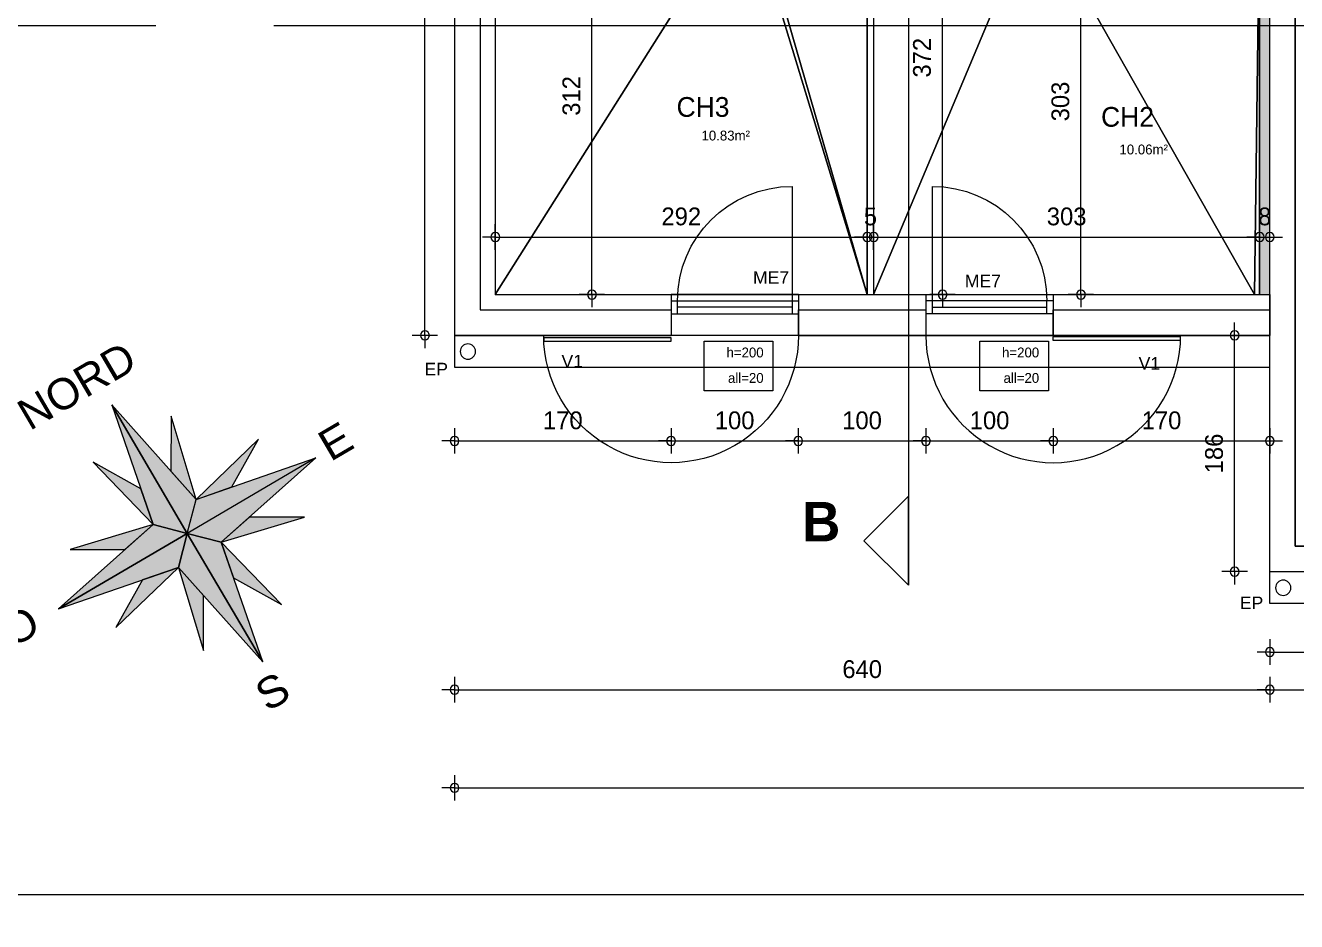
# Model space of a CAD drawing. Header units: metres. Extents: x 1.8 to 61.8, y -53.3 to -11.3.
# Drawn here: x 27.36 to 37.33, y -28.4 to -21.37 of the extents above; entities that cross this region are included whole.
import ezdxf
from ezdxf.enums import TextEntityAlignment as Align
from ezdxf.lldxf.tags import DXFTag

# ---------------------------------------------------------------- set-up
doc = ezdxf.new("R2010")
doc.units = ezdxf.units.M
doc.header["$MEASUREMENT"] = 0
for name, color, linetype in [('Calque commun', 7, 'Continuous'), ('Calque100', 7, 'Continuous'), ('Calque5', 7, 'Continuous'), ('Calque9', 7, 'Continuous'), ('Cotations', 7, 'Continuous'), ('Textes', 7, 'Continuous')]:
    doc.layers.add(name, color=color, linetype=linetype)
doc.styles.add('Arial10', font='arial.ttf', dxfattribs={"width": 0.996783, "height": 2.319387})
doc.styles.add('Arial14', font='arial.ttf', dxfattribs={"height": 0.098961})
doc.styles.add('Arial8', font='arial.ttf', dxfattribs={"width": 1.037433, "height": 2.319387})
doc.styles.add('Arial9', font='arial.ttf', dxfattribs={"width": 1.027642, "height": 2.319387})
doc.styles.add('Century Gothic12', font='GOTHIC.TTF', dxfattribs={"height": 0.077575})
doc.styles.add('Century Gothic18', font='GOTHIC.TTF', dxfattribs={"height": 0.139636})
doc.styles.add('Century Gothic21', font='GOTHIC.TTF', dxfattribs={"height": 0.155151})
doc.styles.add('Century Gothic8', font='GOTHICB.TTF', dxfattribs={"height": 0.31023})
tags = doc.linetypes.add('DASHDOT2', pattern=[0.5, 0.25, -0.125, 0, -0.125]).pattern_tags.tags
tags[10:11] = [DXFTag(74, 4), DXFTag(75, 0), DXFTag(340, '0'), DXFTag(46, 1.0), DXFTag(50, 0.0), DXFTag(44, 0.0), DXFTag(45, 0.0)]
tags[8:9] = [DXFTag(74, 4), DXFTag(75, 0), DXFTag(340, '0'), DXFTag(46, 1.0), DXFTag(50, 0.0), DXFTag(44, 0.0), DXFTag(45, 0.0)]
tags[6:7] = [DXFTag(74, 4), DXFTag(75, 0), DXFTag(340, '0'), DXFTag(46, 1.0), DXFTag(50, 0.0), DXFTag(44, 0.0), DXFTag(45, 0.0)]
tags[4:5] = [DXFTag(74, 4), DXFTag(75, 0), DXFTag(340, '0'), DXFTag(46, 1.0), DXFTag(50, 0.0), DXFTag(44, 0.0), DXFTag(45, 0.0)]
tags = doc.linetypes.add('HIDDEN', pattern=[0.375, 0.25, -0.125]).pattern_tags.tags
tags[6:7] = [DXFTag(74, 4), DXFTag(75, 0), DXFTag(340, '0'), DXFTag(46, 1.0), DXFTag(50, 0.0), DXFTag(44, 0.0), DXFTag(45, 0.0)]
tags[4:5] = [DXFTag(74, 4), DXFTag(75, 0), DXFTag(340, '0'), DXFTag(46, 1.0), DXFTag(50, 0.0), DXFTag(44, 0.0), DXFTag(45, 0.0)]
tags = doc.linetypes.add('HIDDEN2', pattern=[0.1875, 0.125, -0.0625]).pattern_tags.tags
tags[6:7] = [DXFTag(74, 4), DXFTag(75, 0), DXFTag(340, '0'), DXFTag(46, 1.0), DXFTag(50, 0.0), DXFTag(44, 0.0), DXFTag(45, 0.0)]
tags[4:5] = [DXFTag(74, 4), DXFTag(75, 0), DXFTag(340, '0'), DXFTag(46, 1.0), DXFTag(50, 0.0), DXFTag(44, 0.0), DXFTag(45, 0.0)]

# ---------------------------------------------------------------- blocks, each defined once
blk = doc.blocks.new('b1000')
at = {"layer": 'Calque9', "color": 7, "linetype": 'ByBlock', "lineweight": 9}
for p, q in [((198.306, 346.166), (196.506, 336.851)), ((198.379, 335.002), (198.306, 346.166)), ((198.306, 346.166), (198.379, 335.002)), ((200.227, 336.875), (198.306, 346.166)), ((197.044, 339.633), (194.94, 343.154)), ((194.94, 343.154), (196.506, 336.851)), ((201.711, 343.198), (199.653, 339.65)), ((200.227, 336.875), (201.711, 343.198)), ((196.506, 336.851), (197.044, 339.633)), ((197.044, 339.633), (197.044, 339.633)), ((199.653, 339.65), (200.227, 336.875)), ((196.506, 336.851), (190.183, 338.335)), ((190.183, 338.335), (193.73, 336.277)), ((206.53, 338.441), (200.227, 336.875)), ((203.01, 336.337), (206.53, 338.441)), ((198.379, 335.002), (200.227, 336.875)), ((198.379, 335.002), (200.227, 336.875)), ((200.227, 336.875), (200.227, 336.875)), ((200.227, 336.875), (200.227, 336.875)), ((200.227, 336.875), (209.543, 335.074)), ((200.227, 336.875), (203.01, 336.337)), ((196.506, 336.851), (187.215, 334.93)), ((193.73, 336.277), (196.506, 336.851)), ((196.506, 336.851), (198.379, 335.002)), ((198.379, 335.002), (196.506, 336.851)), ((196.506, 336.851), (196.506, 336.851)), ((203.01, 336.337), (203.01, 336.337)), ((198.379, 335.002), (187.215, 334.93)), ((187.215, 334.93), (198.379, 335.002)), ((196.53, 333.129), (198.379, 335.002)), ((198.379, 335.002), (196.53, 333.129)), ((209.543, 335.074), (198.379, 335.002)), ((209.543, 335.074), (198.379, 335.002)), ((198.379, 335.002), (198.379, 335.002)), ((198.379, 335.002), (198.379, 335.002)), ((198.451, 323.838), (198.379, 335.002)), ((198.379, 335.002), (198.379, 335.002)), ((200.251, 333.154), (198.379, 335.002)), ((198.379, 335.002), (198.451, 323.838)), ((198.379, 335.002), (200.251, 333.154)), ((200.251, 333.154), (209.543, 335.074)), ((187.215, 334.93), (196.53, 333.129)), ((193.747, 333.667), (190.227, 331.563)), ((190.227, 331.563), (196.53, 333.129)), ((196.53, 333.129), (193.747, 333.667)), ((196.53, 333.129), (195.046, 326.806)), ((196.53, 333.129), (196.53, 333.129)), ((197.104, 330.354), (196.53, 333.129)), ((196.53, 333.129), (196.53, 333.129)), ((196.53, 333.129), (198.451, 323.838)), ((196.53, 333.129), (196.53, 333.129)), ((198.451, 323.838), (200.251, 333.154)), ((200.251, 333.154), (199.714, 330.371)), ((203.027, 333.727), (200.251, 333.154)), ((200.251, 333.154), (200.251, 333.154)), ((201.817, 326.85), (200.251, 333.154)), ((200.251, 333.154), (206.574, 331.669)), ((200.251, 333.154), (200.251, 333.154)), ((206.574, 331.669), (203.027, 333.727)), ((206.574, 331.669), (206.574, 331.669)), ((195.046, 326.806), (197.104, 330.354)), ((197.104, 330.354), (197.104, 330.354)), ((199.714, 330.371), (199.714, 330.371)), ((199.714, 330.371), (201.817, 326.85))]:
    blk.add_line(p, q, dxfattribs=at)
at = {"layer": 'Calque9', "color": 54, "linetype": 'ByBlock', "lineweight": 9}
for points in [[(198.379, 335.002), (198.306, 346.166), (196.506, 336.851)], [(199.653, 339.65), (200.227, 336.875), (201.711, 343.198)]]:
    blk.add_trace(points, dxfattribs=at)
at = {"layer": 'Calque9', "color": 51, "linetype": 'ByBlock', "lineweight": 9}
for points in [[(198.306, 346.166), (198.379, 335.002), (200.227, 336.875)], [(196.506, 336.851), (197.044, 339.633), (194.94, 343.154)]]:
    blk.add_trace(points, dxfattribs=at)
at = {"layer": 'Calque9', "color": 9, "linetype": 'ByBlock', "lineweight": 9}
for points in [[(193.73, 336.277), (196.506, 336.851), (190.183, 338.335)], [(187.215, 334.93), (196.53, 333.129), (198.379, 335.002)]]:
    blk.add_trace(points, dxfattribs=at)
at = {"layer": 'Calque9', "color": 134, "linetype": 'ByBlock', "lineweight": 9}
for points in [[(200.227, 336.875), (203.01, 336.337), (206.53, 338.441)], [(198.379, 335.002), (200.251, 333.154), (209.543, 335.074)]]:
    blk.add_trace(points, dxfattribs=at)
at = {"layer": 'Calque9', "color": 4, "linetype": 'ByBlock', "lineweight": 9}
for points in [[(198.379, 335.002), (200.227, 336.875), (209.543, 335.074)], [(200.251, 333.154), (206.574, 331.669), (203.027, 333.727)]]:
    blk.add_trace(points, dxfattribs=at)
at = {"layer": 'Calque9', "color": 180, "linetype": 'ByBlock', "lineweight": 9}
for points in [[(187.215, 334.93), (198.379, 335.002), (196.506, 336.851)], [(190.227, 331.563), (196.53, 333.129), (193.747, 333.667)]]:
    blk.add_trace(points, dxfattribs=at)
at = {"layer": 'Calque9', "color": 240, "linetype": 'ByBlock', "lineweight": 9}
for points in [[(198.379, 335.002), (196.53, 333.129), (198.451, 323.838)], [(200.251, 333.154), (199.714, 330.371), (201.817, 326.85)]]:
    blk.add_trace(points, dxfattribs=at)
at = {"layer": 'Calque9', "color": 40, "linetype": 'ByBlock', "lineweight": 9}
for points in [[(198.451, 323.838), (200.251, 333.154), (198.379, 335.002)], [(195.046, 326.806), (197.104, 330.354), (196.53, 333.129)]]:
    blk.add_trace(points, dxfattribs=at)
at = {"layer": 'Calque9', "color": 7, "linetype": 'ByBlock', "lineweight": -2}
for s, height, style, width, p in [('NORD', 2.3194, 'Arial10', 0.996783, (191.994, 346.829)), ('O', 2.319, 'Arial9', 1.027642, (182.773, 333.384)), ('E', 2.319, 'Arial8', 1.037433, (210.327, 333.563)), ('S', 2.319, 'Arial8', 1.037433, (196.87, 319.701))]:
    blk.add_text(s, height=height, rotation=0.37069, dxfattribs=dict(at, style=style, width=width)).set_placement(p, align=Align.BOTTOM_LEFT)
blk = doc.blocks.new('N')
at = {"layer": 'Calque5', "color": 0, "linetype": 'ByBlock', "lineweight": -2}
blk.add_blockref('b1000', (-197.104, -330.354), dxfattribs=at)
blk = doc.blocks.new('nordmichel')
at = {"layer": 'Calque9', "color": 0, "linetype": 'Continuous', "lineweight": -2, "xscale": 0.5, "yscale": 0.5}
blk.add_blockref('N', (-0.637, -2.324, 121.08), dxfattribs=at)
blk = doc.blocks.new('new117')
at = {"layer": 'Calque commun', "color": 5, "linetype": 'Continuous', "lineweight": 9}
blk.add_arc((0, 0), 0.5, 0, 359.9994, dxfattribs=at)
blk = doc.blocks.new('new118')
at = {"layer": 'Calque commun', "color": 5, "linetype": 'Continuous', "lineweight": 9}
blk.add_arc((0, 0), 0.5, 0, 359.9994, dxfattribs=at)
blk = doc.blocks.new('DimLine51930')
at = {"layer": 'Calque commun', "color": 5, "linetype": 'Continuous', "lineweight": 9}
for p, q in [((30.4915, -14.7998), (30.4915, -14.6998)), ((30.5915, -14.7998), (30.3915, -14.7998)), ((30.4915, -23.7998), (30.4915, -14.7998)), ((30.5915, -23.7998), (30.3915, -23.7998)), ((30.4915, -23.7998), (30.4915, -23.8998))]:
    blk.add_line(p, q, dxfattribs=at)
at = {"layer": 'Calque commun', "color": 5, "linetype": 'Continuous', "lineweight": 9, "xscale": 0.07000000029802322, "yscale": 0.07000000029802322, "zscale": 0.07000000029802322, "rotation": 90}
for name, p in [('new118', (30.4915, -14.7998)), ('new117', (30.4915, -23.7998))]:
    blk.add_blockref(name, p, dxfattribs=at)
at = {"layer": 'Calque commun', "color": 5, "linetype": 'Continuous', "lineweight": 9, "style": 'Century Gothic18'}
blk.add_text('900', height=0.13964, rotation=90, dxfattribs=at).set_placement((30.4415, -19.2998), align=Align.BOTTOM_CENTER)
blk = doc.blocks.new('Block51982')
at = {"layer": 'Calque commun', "color": 7, "linetype": 'Continuous', "lineweight": 18}
blk.add_line((30.7243, -14.7998), (30.7243, -23.7998), dxfattribs=at)
at = {"layer": 'Calque commun', "color": 7, "linetype": 'Continuous', "lineweight": 9}
for p, q in [((30.9243, -14.9998), (30.9243, -23.5998)), ((31.0443, -15.1198), (31.0443, -23.4798))]:
    blk.add_line(p, q, dxfattribs=at)
blk = doc.blocks.new('Block51983')
at = {"layer": 'Calque commun', "color": 7, "linetype": 'Continuous', "lineweight": 9}
for p, q in [((31.0443, -23.4798), (32.4243, -23.4798)), ((33.4243, -23.4798), (34.4243, -23.4798)), ((35.4243, -23.4798), (37.1243, -23.4798)), ((37.1243, -23.4798), (37.1243, -23.7998)), ((30.9243, -23.5998), (32.4243, -23.5998)), ((33.4243, -23.5998), (34.4243, -23.5998)), ((35.4243, -23.5998), (37.1243, -23.5998))]:
    blk.add_line(p, q, dxfattribs=at)
at = {"layer": 'Calque commun', "color": 7, "linetype": 'Continuous', "lineweight": 18}
for p, q in [((30.7243, -23.7998), (32.4243, -23.7998)), ((33.4243, -23.7998), (34.4243, -23.7998)), ((35.4243, -23.7998), (37.1243, -23.7998))]:
    blk.add_line(p, q, dxfattribs=at)
blk = doc.blocks.new('new119')
at = {"layer": 'Calque commun', "color": 5, "linetype": 'Continuous', "lineweight": 9}
blk.add_arc((0, 0), 0.5, 0, 359.9994, dxfattribs=at)
blk = doc.blocks.new('new120')
at = {"layer": 'Calque commun', "color": 5, "linetype": 'Continuous', "lineweight": 9}
blk.add_arc((0, 0), 0.5, 0, 359.9994, dxfattribs=at)
blk = doc.blocks.new('DimLine52064')
at = {"layer": 'Calque commun', "color": 5, "linetype": 'Continuous', "lineweight": 9}
for p, q in [((37.1243, -26.4826), (37.1243, -26.6826)), ((43.7243, -26.4826), (43.7243, -26.6826)), ((37.1243, -26.5826), (37.0243, -26.5826)), ((37.1243, -26.5826), (43.7243, -26.5826)), ((43.7243, -26.5826), (43.8243, -26.5826))]:
    blk.add_line(p, q, dxfattribs=at)
at = {"layer": 'Calque commun', "color": 5, "linetype": 'Continuous', "lineweight": 9, "xscale": 0.07000000029802322, "yscale": 0.07000000029802322, "zscale": 0.07000000029802322}
for name, p in [('new119', (37.1243, -26.5826)), ('new120', (43.7243, -26.5826))]:
    blk.add_blockref(name, p, dxfattribs=at)
at = {"layer": 'Calque commun', "color": 5, "linetype": 'Continuous', "lineweight": 9, "style": 'Century Gothic18'}
blk.add_text('660', height=0.13964, dxfattribs=at).set_placement((40.4243, -26.5326), align=Align.BOTTOM_CENTER)
blk = doc.blocks.new('new121')
at = {"layer": 'Calque commun', "color": 5, "linetype": 'Continuous', "lineweight": 9}
blk.add_arc((0, 0), 0.5, 0, 359.9994, dxfattribs=at)
blk = doc.blocks.new('new122')
at = {"layer": 'Calque commun', "color": 5, "linetype": 'Continuous', "lineweight": 9}
blk.add_arc((0, 0), 0.5, 0, 359.9994, dxfattribs=at)
blk = doc.blocks.new('DimLine52070')
at = {"layer": 'Calque commun', "color": 5, "linetype": 'Continuous', "lineweight": 9}
for p, q in [((30.7243, -26.4826), (30.7243, -26.6826)), ((37.1243, -26.4826), (37.1243, -26.6826)), ((30.7243, -26.5826), (30.6243, -26.5826)), ((30.7243, -26.5826), (37.1243, -26.5826)), ((37.1243, -26.5826), (37.2243, -26.5826))]:
    blk.add_line(p, q, dxfattribs=at)
at = {"layer": 'Calque commun', "color": 5, "linetype": 'Continuous', "lineweight": 9, "xscale": 0.07000000029802322, "yscale": 0.07000000029802322, "zscale": 0.07000000029802322}
for name, p in [('new121', (30.7243, -26.5826)), ('new122', (37.1243, -26.5826))]:
    blk.add_blockref(name, p, dxfattribs=at)
at = {"layer": 'Calque commun', "color": 5, "linetype": 'Continuous', "lineweight": 9, "style": 'Century Gothic18'}
blk.add_text('640', height=0.13964, dxfattribs=at).set_placement((33.9243, -26.5326), align=Align.BOTTOM_CENTER)
blk = doc.blocks.new('new123')
at = {"layer": 'Calque commun', "color": 5, "linetype": 'Continuous', "lineweight": 9}
blk.add_arc((0, 0), 0.5, 0, 359.9994, dxfattribs=at)
blk = doc.blocks.new('DimLine52080')
at = {"layer": 'Calque commun', "color": 5, "linetype": 'Continuous', "lineweight": 9}
for p, q in [((30.7243, -27.253), (30.7243, -27.453)), ((30.7243, -27.353), (30.6243, -27.353)), ((30.7243, -27.353), (50.1242, -27.353))]:
    blk.add_line(p, q, dxfattribs=at)
at = {"layer": 'Calque commun', "color": 5, "linetype": 'Continuous', "lineweight": 9, "xscale": 0.07000000029802322, "yscale": 0.07000000029802322, "zscale": 0.07000000029802322}
blk.add_blockref('new123', (30.7243, -27.353), dxfattribs=at)
blk = doc.blocks.new('Block53955')
at = {"layer": 'Calque commun', "color": 7, "linetype": 'Continuous', "lineweight": 18}
blk.add_line((37.1243, -25.6552), (37.1243, -16.6552), dxfattribs=at)
at = {"layer": 'Calque commun', "color": 7, "linetype": 'Continuous', "lineweight": 9}
for p, q in [((37.3243, -25.4552), (37.3243, -16.8552)), ((37.4443, -25.3352), (37.4443, -16.9752))]:
    blk.add_line(p, q, dxfattribs=at)
blk = doc.blocks.new('Block53958')
at = {"layer": 'Calque commun', "color": 7, "linetype": 'Continuous', "lineweight": 9}
for p, q in [((37.4443, -25.3352), (38.3221, -25.3352)), ((39.5221, -25.3352), (41.3196, -25.3352)), ((42.5196, -25.3352), (43.4042, -25.3352)), ((37.3243, -25.4552), (38.3221, -25.4552)), ((39.5221, -25.4552), (41.3196, -25.4552)), ((42.5196, -25.4552), (43.5243, -25.4552))]:
    blk.add_line(p, q, dxfattribs=at)
at = {"layer": 'Calque commun', "color": 7, "linetype": 'Continuous', "lineweight": 18}
for p, q in [((37.1243, -25.6552), (38.3221, -25.6552)), ((39.5221, -25.6552), (41.3196, -25.6552)), ((42.5196, -25.6552), (43.7243, -25.6552))]:
    blk.add_line(p, q, dxfattribs=at)
blk = doc.blocks.new('@PRES_1_$$_1-19')
at = {"layer": 'Calque commun', "color": 5, "linetype": 'Continuous', "lineweight": 9}
for p, q in [((0, 0.32), (1, 0.32)), ((1, 0.15), (0, 0.15)), ((0.05, 0.05), (0.05, 0.15)), ((0.05, 0.1), (0.95, 0.1)), ((0.95, 0.15), (0.95, 0.05)), ((1, 0.05), (0, 0.05)), ((0, 0), (1, 0))]:
    blk.add_line(p, q, dxfattribs=at)
blk = doc.blocks.new('@PRES_1_$$_1-20')
at = {"layer": 'Calque commun', "color": 7, "linetype": 'Continuous', "lineweight": 9}
blk.add_line((0, 0), (0, 0.32), dxfattribs=at)
blk = doc.blocks.new('@PRES_1_$$_1-21')
at = {"layer": 'Calque commun', "color": 7, "linetype": 'Continuous', "lineweight": 9}
blk.add_line((0, 0), (0, 0.32), dxfattribs=at)
blk = doc.blocks.new('INTER_2D_COMB7')
at = {"layer": 'Calque commun', "color": 0, "linetype": 'ByBlock', "lineweight": -2}
for name in ['@PRES_1_$$_1-19', '@PRES_1_$$_1-20']:
    blk.add_blockref(name, (0, 0), dxfattribs=at)
at = {"layer": 'Calque commun', "color": 0, "linetype": 'ByBlock', "lineweight": -2, "extrusion": (0, 0, -1), "xscale": -1, "yscale": -1, "zscale": -1, "rotation": -180}
blk.add_blockref('@PRES_1_$$_1-21', (-1, 0), dxfattribs=at)
blk = doc.blocks.new('PLACED_COMB7')
at = {"layer": 'Calque commun', "color": 0, "linetype": 'ByBlock', "lineweight": -2}
blk.add_blockref('INTER_2D_COMB7', (0, 0), dxfattribs=at)
blk = doc.blocks.new('new199')
at = {"layer": 'Calque commun', "color": 5, "linetype": 'Continuous', "lineweight": 9}
blk.add_arc((0, 0), 0.5, 0, 359.9994, dxfattribs=at)
blk = doc.blocks.new('new200')
at = {"layer": 'Calque commun', "color": 5, "linetype": 'Continuous', "lineweight": 9}
blk.add_arc((0, 0), 0.5, 0, 359.9994, dxfattribs=at)
blk = doc.blocks.new('DimLine54598')
at = {"layer": 'Calque commun', "color": 5, "linetype": 'Continuous', "lineweight": 9}
for p, q in [((30.7243, -24.5288), (30.7243, -24.7288)), ((32.4243, -24.5288), (32.4243, -24.7288)), ((30.7243, -24.6288), (30.6243, -24.6288)), ((30.7243, -24.6288), (32.4243, -24.6288)), ((32.4243, -24.6288), (32.5243, -24.6288))]:
    blk.add_line(p, q, dxfattribs=at)
at = {"layer": 'Calque commun', "color": 5, "linetype": 'Continuous', "lineweight": 9, "xscale": 0.07000000029802322, "yscale": 0.07000000029802322, "zscale": 0.07000000029802322}
for name, p in [('new199', (30.7243, -24.6288)), ('new200', (32.4243, -24.6288))]:
    blk.add_blockref(name, p, dxfattribs=at)
at = {"layer": 'Calque commun', "color": 5, "linetype": 'Continuous', "lineweight": 9, "style": 'Century Gothic18'}
blk.add_text('170', height=0.13964, dxfattribs=at).set_placement((31.5743, -24.5788), align=Align.BOTTOM_CENTER)
blk = doc.blocks.new('new201')
at = {"layer": 'Calque commun', "color": 5, "linetype": 'Continuous', "lineweight": 9}
blk.add_arc((0, 0), 0.5, 0, 359.9994, dxfattribs=at)
blk = doc.blocks.new('new202')
at = {"layer": 'Calque commun', "color": 5, "linetype": 'Continuous', "lineweight": 9}
blk.add_arc((0, 0), 0.5, 0, 359.9994, dxfattribs=at)
blk = doc.blocks.new('DimLine54606')
at = {"layer": 'Calque commun', "color": 5, "linetype": 'Continuous', "lineweight": 9}
for p, q in [((32.4243, -24.5288), (32.4243, -24.7288)), ((33.4219, -24.5288), (33.4219, -24.7288)), ((32.4243, -24.6288), (32.3243, -24.6288)), ((32.4243, -24.6288), (33.4219, -24.6288)), ((33.4219, -24.6288), (33.5219, -24.6288))]:
    blk.add_line(p, q, dxfattribs=at)
at = {"layer": 'Calque commun', "color": 5, "linetype": 'Continuous', "lineweight": 9, "xscale": 0.07000000029802322, "yscale": 0.07000000029802322, "zscale": 0.07000000029802322}
for name, p in [('new201', (32.4243, -24.6288)), ('new202', (33.4219, -24.6288))]:
    blk.add_blockref(name, p, dxfattribs=at)
at = {"layer": 'Calque commun', "color": 5, "linetype": 'Continuous', "lineweight": 9, "style": 'Century Gothic18'}
blk.add_text('100', height=0.13964, dxfattribs=at).set_placement((32.9231, -24.5788), align=Align.BOTTOM_CENTER)
blk = doc.blocks.new('new203')
at = {"layer": 'Calque commun', "color": 5, "linetype": 'Continuous', "lineweight": 9}
blk.add_arc((0, 0), 0.5, 0, 359.9994, dxfattribs=at)
blk = doc.blocks.new('new204')
at = {"layer": 'Calque commun', "color": 5, "linetype": 'Continuous', "lineweight": 9}
blk.add_arc((0, 0), 0.5, 0, 359.9994, dxfattribs=at)
blk = doc.blocks.new('DimLine54614')
at = {"layer": 'Calque commun', "color": 5, "linetype": 'Continuous', "lineweight": 9}
for p, q in [((33.4219, -24.5288), (33.4219, -24.7288)), ((34.4243, -24.5288), (34.4243, -24.7288)), ((33.4219, -24.6288), (33.3219, -24.6288)), ((33.4219, -24.6288), (34.4243, -24.6288)), ((34.4243, -24.6288), (34.5243, -24.6288))]:
    blk.add_line(p, q, dxfattribs=at)
at = {"layer": 'Calque commun', "color": 5, "linetype": 'Continuous', "lineweight": 9, "xscale": 0.07000000029802322, "yscale": 0.07000000029802322, "zscale": 0.07000000029802322}
for name, p in [('new203', (33.4219, -24.6288)), ('new204', (34.4243, -24.6288))]:
    blk.add_blockref(name, p, dxfattribs=at)
at = {"layer": 'Calque commun', "color": 5, "linetype": 'Continuous', "lineweight": 9, "style": 'Century Gothic18'}
blk.add_text('100', height=0.13964, dxfattribs=at).set_placement((33.9231, -24.5788), align=Align.BOTTOM_CENTER)
blk = doc.blocks.new('new205')
at = {"layer": 'Calque commun', "color": 5, "linetype": 'Continuous', "lineweight": 9}
blk.add_arc((0, 0), 0.5, 0, 359.9994, dxfattribs=at)
blk = doc.blocks.new('new206')
at = {"layer": 'Calque commun', "color": 5, "linetype": 'Continuous', "lineweight": 9}
blk.add_arc((0, 0), 0.5, 0, 359.9994, dxfattribs=at)
blk = doc.blocks.new('DimLine54622')
at = {"layer": 'Calque commun', "color": 5, "linetype": 'Continuous', "lineweight": 9}
for p, q in [((34.4243, -24.5288), (34.4243, -24.7288)), ((35.4243, -24.5288), (35.4243, -24.7288)), ((34.4243, -24.6288), (34.3243, -24.6288)), ((34.4243, -24.6288), (35.4243, -24.6288)), ((35.4243, -24.6288), (35.5243, -24.6288))]:
    blk.add_line(p, q, dxfattribs=at)
at = {"layer": 'Calque commun', "color": 5, "linetype": 'Continuous', "lineweight": 9, "xscale": 0.07000000029802322, "yscale": 0.07000000029802322, "zscale": 0.07000000029802322}
for name, p in [('new205', (34.4243, -24.6288)), ('new206', (35.4243, -24.6288))]:
    blk.add_blockref(name, p, dxfattribs=at)
at = {"layer": 'Calque commun', "color": 5, "linetype": 'Continuous', "lineweight": 9, "style": 'Century Gothic18'}
blk.add_text('100', height=0.13964, dxfattribs=at).set_placement((34.9243, -24.5788), align=Align.BOTTOM_CENTER)
blk = doc.blocks.new('new207')
at = {"layer": 'Calque commun', "color": 5, "linetype": 'Continuous', "lineweight": 9}
blk.add_arc((0, 0), 0.5, 0, 359.9994, dxfattribs=at)
blk = doc.blocks.new('new208')
at = {"layer": 'Calque commun', "color": 5, "linetype": 'Continuous', "lineweight": 9}
blk.add_arc((0, 0), 0.5, 0, 359.9994, dxfattribs=at)
blk = doc.blocks.new('DimLine54630')
at = {"layer": 'Calque commun', "color": 5, "linetype": 'Continuous', "lineweight": 9}
for p, q in [((35.4243, -24.5288), (35.4243, -24.7288)), ((37.1243, -24.5288), (37.1243, -24.7288)), ((35.4243, -24.6288), (35.3243, -24.6288)), ((35.4243, -24.6288), (37.1243, -24.6288)), ((37.1243, -24.6288), (37.2243, -24.6288))]:
    blk.add_line(p, q, dxfattribs=at)
at = {"layer": 'Calque commun', "color": 5, "linetype": 'Continuous', "lineweight": 9, "xscale": 0.07000000029802322, "yscale": 0.07000000029802322, "zscale": 0.07000000029802322}
for name, p in [('new207', (35.4243, -24.6288)), ('new208', (37.1243, -24.6288))]:
    blk.add_blockref(name, p, dxfattribs=at)
at = {"layer": 'Calque commun', "color": 5, "linetype": 'Continuous', "lineweight": 9, "style": 'Century Gothic18'}
blk.add_text('170', height=0.13964, dxfattribs=at).set_placement((36.2743, -24.5788), align=Align.BOTTOM_CENTER)
blk = doc.blocks.new('new209')
at = {"layer": 'Calque commun', "color": 5, "linetype": 'Continuous', "lineweight": 9}
blk.add_arc((0, 0), 0.5, 0, 359.9994, dxfattribs=at)
blk = doc.blocks.new('new210')
at = {"layer": 'Calque commun', "color": 5, "linetype": 'Continuous', "lineweight": 9}
blk.add_arc((0, 0), 0.5, 0, 359.9994, dxfattribs=at)
blk = doc.blocks.new('DimLine54644')
at = {"layer": 'Calque commun', "color": 5, "linetype": 'Continuous', "lineweight": 9}
for p, q in [((37.1243, -26.1865), (37.1243, -26.3865)), ((38.3221, -26.1865), (38.3221, -26.3865)), ((37.1243, -26.2865), (37.0243, -26.2865)), ((37.1243, -26.2865), (38.3221, -26.2865)), ((38.3221, -26.2865), (38.4221, -26.2865))]:
    blk.add_line(p, q, dxfattribs=at)
at = {"layer": 'Calque commun', "color": 5, "linetype": 'Continuous', "lineweight": 9, "xscale": 0.07000000029802322, "yscale": 0.07000000029802322, "zscale": 0.07000000029802322}
for name, p in [('new209', (37.1243, -26.2865)), ('new210', (38.3221, -26.2865))]:
    blk.add_blockref(name, p, dxfattribs=at)
at = {"layer": 'Calque commun', "color": 5, "linetype": 'Continuous', "lineweight": 9, "style": 'Century Gothic18'}
blk.add_text('120', height=0.13964, dxfattribs=at).set_placement((37.7232, -26.2365), align=Align.BOTTOM_CENTER)
blk = doc.blocks.new('new271')
at = {"layer": 'Calque commun', "color": 5, "linetype": 'Continuous', "lineweight": 9}
blk.add_arc((0, 0), 0.5, 0, 359.9994, dxfattribs=at)
blk = doc.blocks.new('new272')
at = {"layer": 'Calque commun', "color": 5, "linetype": 'Continuous', "lineweight": 9}
blk.add_arc((0, 0), 0.5, 0, 359.9994, dxfattribs=at)
blk = doc.blocks.new('DimLine55120')
at = {"layer": 'Calque commun', "color": 5, "linetype": 'Continuous', "lineweight": 9}
for p, q in [((36.8479, -23.7998), (36.8479, -23.6998)), ((36.9479, -23.7998), (36.7479, -23.7998)), ((36.8479, -25.6552), (36.8479, -23.7998)), ((36.9479, -25.6552), (36.7479, -25.6552)), ((36.8479, -25.6552), (36.8479, -25.7552))]:
    blk.add_line(p, q, dxfattribs=at)
at = {"layer": 'Calque commun', "color": 5, "linetype": 'Continuous', "lineweight": 9, "xscale": 0.07000000029802322, "yscale": 0.07000000029802322, "zscale": 0.07000000029802322, "rotation": 90}
for name, p in [('new272', (36.8479, -23.7998)), ('new271', (36.8479, -25.6552))]:
    blk.add_blockref(name, p, dxfattribs=at)
at = {"layer": 'Calque commun', "color": 5, "linetype": 'Continuous', "lineweight": 9, "style": 'Century Gothic18'}
blk.add_text('186', height=0.13964, rotation=90, dxfattribs=at).set_placement((36.7979, -24.7275), align=Align.BOTTOM_CENTER)
blk = doc.blocks.new('fleche08')
at = {"layer": 'Calque100', "color": 6, "linetype": 'Continuous', "lineweight": 18}
mesh = blk.add_polyface(dxfattribs=at)
corners = [(-0.35, -0.35), (0, 0), (0.35, -0.35)]
mesh.append_faces([[corners[k] for k in face] for face in [(0, 1, 2)]], dxfattribs={"color": 6})
blk = doc.blocks.new('xmodule1pdniv1')
at = {"layer": 'Calque commun', "color": 5, "linetype": 'Continuous', "lineweight": 9}
blk.add_arc((0, 0), 0.5, 0, 359.9994, dxfattribs=at)
blk = doc.blocks.new('xmodule1pdniv1-2')
at = {"layer": 'Calque commun', "color": 5, "linetype": 'Continuous', "lineweight": 9}
blk.add_arc((0, 0), 0.5, 0, 359.9994, dxfattribs=at)
blk = doc.blocks.new('DimLine53606-2')
at = {"layer": 'Calque commun', "color": 5, "linetype": 'Continuous', "lineweight": 9}
for p, q in [((31.0238, -23.999), (31.0238, -23.799)), ((33.9437, -23.999), (33.9437, -23.799)), ((31.0238, -23.899), (30.9238, -23.899)), ((31.0238, -23.899), (33.9437, -23.899)), ((33.9437, -23.899), (34.0437, -23.899))]:
    blk.add_line(p, q, dxfattribs=at)
at = {"layer": 'Calque commun', "color": 5, "linetype": 'Continuous', "lineweight": 9, "xscale": 0.07000000029802322, "yscale": 0.07000000029802322, "zscale": 0.07000000029802322}
for name, p in [('xmodule1pdniv1', (31.0238, -23.899)), ('xmodule1pdniv1-2', (33.9437, -23.899))]:
    blk.add_blockref(name, p, dxfattribs=at)
at = {"layer": 'Calque commun', "color": 5, "linetype": 'Continuous', "lineweight": 9, "style": 'Century Gothic18'}
blk.add_text('292', height=0.13964, dxfattribs=at).set_placement((32.4838, -23.849), align=Align.BOTTOM_CENTER)
blk = doc.blocks.new('xmodule1pdniv1-3')
at = {"layer": 'Calque commun', "color": 5, "linetype": 'Continuous', "lineweight": 9}
blk.add_arc((0, 0), 0.5, 0, 359.9994, dxfattribs=at)
blk = doc.blocks.new('xmodule1pdniv1-4')
at = {"layer": 'Calque commun', "color": 5, "linetype": 'Continuous', "lineweight": 9}
blk.add_arc((0, 0), 0.5, 0, 359.9994, dxfattribs=at)
blk = doc.blocks.new('DimLine53614-2')
at = {"layer": 'Calque commun', "color": 5, "linetype": 'Continuous', "lineweight": 9}
for p, q in [((33.9437, -23.999), (33.9437, -23.799)), ((33.9938, -23.999), (33.9938, -23.799)), ((33.9437, -23.899), (33.8438, -23.899)), ((33.9437, -23.899), (33.9938, -23.899)), ((33.9938, -23.899), (34.0938, -23.899))]:
    blk.add_line(p, q, dxfattribs=at)
at = {"layer": 'Calque commun', "color": 5, "linetype": 'Continuous', "lineweight": 9, "xscale": 0.07000000029802322, "yscale": 0.07000000029802322, "zscale": 0.07000000029802322}
for name, p in [('xmodule1pdniv1-3', (33.9437, -23.899)), ('xmodule1pdniv1-4', (33.9938, -23.899))]:
    blk.add_blockref(name, p, dxfattribs=at)
at = {"layer": 'Calque commun', "color": 5, "linetype": 'Continuous', "lineweight": 9, "style": 'Century Gothic18'}
blk.add_text('5', height=0.1396, dxfattribs=at).set_placement((33.9688, -23.849), align=Align.BOTTOM_CENTER)
blk = doc.blocks.new('xmodule1pdniv1-5')
at = {"layer": 'Calque commun', "color": 5, "linetype": 'Continuous', "lineweight": 9}
blk.add_arc((0, 0), 0.5, 0, 359.9994, dxfattribs=at)
blk = doc.blocks.new('xmodule1pdniv1-6')
at = {"layer": 'Calque commun', "color": 5, "linetype": 'Continuous', "lineweight": 9}
blk.add_arc((0, 0), 0.5, 0, 359.9994, dxfattribs=at)
blk = doc.blocks.new('DimLine53622-2')
at = {"layer": 'Calque commun', "color": 5, "linetype": 'Continuous', "lineweight": 9}
for p, q in [((33.9938, -23.999), (33.9938, -23.799)), ((37.0237, -23.999), (37.0237, -23.799)), ((33.9938, -23.899), (33.8938, -23.899)), ((33.9938, -23.899), (37.0237, -23.899)), ((37.0237, -23.899), (37.1237, -23.899))]:
    blk.add_line(p, q, dxfattribs=at)
at = {"layer": 'Calque commun', "color": 5, "linetype": 'Continuous', "lineweight": 9, "xscale": 0.07000000029802322, "yscale": 0.07000000029802322, "zscale": 0.07000000029802322}
for name, p in [('xmodule1pdniv1-5', (33.9938, -23.899)), ('xmodule1pdniv1-6', (37.0237, -23.899))]:
    blk.add_blockref(name, p, dxfattribs=at)
at = {"layer": 'Calque commun', "color": 5, "linetype": 'Continuous', "lineweight": 9, "style": 'Century Gothic18'}
blk.add_text('303', height=0.13964, dxfattribs=at).set_placement((35.5087, -23.849), align=Align.BOTTOM_CENTER)
blk = doc.blocks.new('xmodule1pdniv1-7')
at = {"layer": 'Calque commun', "color": 5, "linetype": 'Continuous', "lineweight": 9}
blk.add_arc((0, 0), 0.5, 0, 359.9994, dxfattribs=at)
blk = doc.blocks.new('xmodule1pdniv1-8')
at = {"layer": 'Calque commun', "color": 5, "linetype": 'Continuous', "lineweight": 9}
blk.add_arc((0, 0), 0.5, 0, 359.9994, dxfattribs=at)
blk = doc.blocks.new('DimLine53630-2')
at = {"layer": 'Calque commun', "color": 5, "linetype": 'Continuous', "lineweight": 9}
for p, q in [((31.7823, -21.2312), (31.7823, -21.1312)), ((31.8823, -21.2312), (31.6823, -21.2312)), ((31.7823, -24.3512), (31.7823, -21.2312)), ((31.8823, -24.3512), (31.6823, -24.3512)), ((31.7823, -24.3512), (31.7823, -24.4512))]:
    blk.add_line(p, q, dxfattribs=at)
at = {"layer": 'Calque commun', "color": 5, "linetype": 'Continuous', "lineweight": 9, "xscale": 0.07000000029802322, "yscale": 0.07000000029802322, "zscale": 0.07000000029802322, "rotation": 90}
for name, p in [('xmodule1pdniv1-8', (31.7823, -21.2312)), ('xmodule1pdniv1-7', (31.7823, -24.3512))]:
    blk.add_blockref(name, p, dxfattribs=at)
at = {"layer": 'Calque commun', "color": 5, "linetype": 'Continuous', "lineweight": 9, "style": 'Century Gothic18'}
blk.add_text('312', height=0.13964, rotation=90, dxfattribs=at).set_placement((31.7323, -22.7912), align=Align.BOTTOM_CENTER)
blk = doc.blocks.new('xmodule1pdniv1-35')
at = {"layer": 'Calque commun', "color": 5, "linetype": 'Continuous', "lineweight": 9}
blk.add_arc((0, 0), 0.5, 0, 359.9994, dxfattribs=at)
blk = doc.blocks.new('xmodule1pdniv1-36')
at = {"layer": 'Calque commun', "color": 5, "linetype": 'Continuous', "lineweight": 9}
blk.add_arc((0, 0), 0.5, 0, 359.9994, dxfattribs=at)
blk = doc.blocks.new('DimLine53742-2')
at = {"layer": 'Calque commun', "color": 5, "linetype": 'Continuous', "lineweight": 9}
for p, q in [((34.5347, -20.6312), (34.5347, -20.5312)), ((34.6347, -20.6312), (34.4347, -20.6312)), ((34.5347, -24.3512), (34.5347, -20.6312)), ((34.6347, -24.3512), (34.4347, -24.3512)), ((34.5347, -24.3512), (34.5347, -24.4512))]:
    blk.add_line(p, q, dxfattribs=at)
at = {"layer": 'Calque commun', "color": 5, "linetype": 'Continuous', "lineweight": 9, "xscale": 0.07000000029802322, "yscale": 0.07000000029802322, "zscale": 0.07000000029802322, "rotation": 90}
for name, p in [('xmodule1pdniv1-36', (34.5347, -20.6312)), ('xmodule1pdniv1-35', (34.5347, -24.3512))]:
    blk.add_blockref(name, p, dxfattribs=at)
at = {"layer": 'Calque commun', "color": 5, "linetype": 'Continuous', "lineweight": 9, "style": 'Century Gothic18'}
blk.add_text('372', height=0.13964, rotation=90.00006, dxfattribs=at).set_placement((34.4847, -22.4912), align=Align.BOTTOM_CENTER)
blk = doc.blocks.new('xmodule1pdniv1-45')
at = {"layer": 'Calque commun', "color": 5, "linetype": 'Continuous', "lineweight": 9}
blk.add_arc((0, 0), 0.5, 0, 359.9994, dxfattribs=at)
blk = doc.blocks.new('xmodule1pdniv1-46')
at = {"layer": 'Calque commun', "color": 5, "linetype": 'Continuous', "lineweight": 9}
blk.add_arc((0, 0), 0.5, 0, 359.9994, dxfattribs=at)
blk = doc.blocks.new('DimLine53782-2')
at = {"layer": 'Calque commun', "color": 5, "linetype": 'Continuous', "lineweight": 9}
for p, q in [((35.6209, -21.3187), (35.6209, -21.2187)), ((35.5209, -21.3187), (35.7209, -21.3187)), ((35.6209, -24.3512), (35.6209, -21.3187)), ((35.7209, -24.3512), (35.5209, -24.3512)), ((35.6209, -24.3512), (35.6209, -24.4512))]:
    blk.add_line(p, q, dxfattribs=at)
at = {"layer": 'Calque commun', "color": 5, "linetype": 'Continuous', "lineweight": 9, "xscale": 0.07000000029802322, "yscale": 0.07000000029802322, "zscale": 0.07000000029802322, "rotation": 90}
for name, p in [('xmodule1pdniv1-46', (35.6209, -21.3187)), ('xmodule1pdniv1-45', (35.6209, -24.3512))]:
    blk.add_blockref(name, p, dxfattribs=at)
at = {"layer": 'Calque commun', "color": 5, "linetype": 'Continuous', "lineweight": 9, "style": 'Century Gothic18'}
blk.add_text('303', height=0.13964, rotation=90, dxfattribs=at).set_placement((35.5709, -22.8349), align=Align.BOTTOM_CENTER)
blk = doc.blocks.new('xmodule1pdniv1-125')
at = {"layer": 'Calque commun', "color": 5, "linetype": 'Continuous', "lineweight": 9}
blk.add_arc((0, 0), 0.5, 0, 359.9994, dxfattribs=at)
blk = doc.blocks.new('xmodule1pdniv1-126')
at = {"layer": 'Calque commun', "color": 5, "linetype": 'Continuous', "lineweight": 9}
blk.add_arc((0, 0), 0.5, 0, 359.9994, dxfattribs=at)
blk = doc.blocks.new('DimLine61108')
at = {"layer": 'Calque commun', "color": 5, "linetype": 'Continuous', "lineweight": 9}
for p, q in [((37.0237, -23.999), (37.0237, -23.799)), ((37.1037, -23.999), (37.1037, -23.799)), ((37.0237, -23.899), (36.9237, -23.899)), ((37.0237, -23.899), (37.1037, -23.899)), ((37.1037, -23.899), (37.2037, -23.899))]:
    blk.add_line(p, q, dxfattribs=at)
at = {"layer": 'Calque commun', "color": 5, "linetype": 'Continuous', "lineweight": 9, "xscale": 0.07000000029802322, "yscale": 0.07000000029802322, "zscale": 0.07000000029802322}
for name, p in [('xmodule1pdniv1-125', (37.0237, -23.899)), ('xmodule1pdniv1-126', (37.1037, -23.899))]:
    blk.add_blockref(name, p, dxfattribs=at)
at = {"layer": 'Calque commun', "color": 5, "linetype": 'Continuous', "lineweight": 9, "style": 'Century Gothic18'}
blk.add_text('8', height=0.1396, dxfattribs=at).set_placement((37.0637, -23.849), align=Align.BOTTOM_CENTER)
blk = doc.blocks.new('xmodule1pdniv1-127')
at = {"layer": 'Calque commun', "color": 15, "linetype": 'Continuous', "lineweight": 18}
for p, q in [((33.9439, -20.6312), (33.9437, -24.3512)), ((33.9939, -20.6313), (33.9938, -24.3512)), ((33.9437, -24.3512), (33.9938, -24.3512))]:
    blk.add_line(p, q, dxfattribs=at)
at = {"layer": 'Calque commun', "color": 91, "linetype": 'Continuous', "lineweight": 9}
blk.add_trace([(37.1037, -24.3512), (37.0237, -24.3512), (37.1037, -19.5687), (37.0237, -19.5687)], dxfattribs=at)
at = {"layer": 'Calque commun', "color": 5, "linetype": 'Continuous', "lineweight": 9}
for name in ['DimLine53742-2', 'DimLine53630-2', 'DimLine53782-2', 'DimLine53606-2', 'DimLine53614-2', 'DimLine53622-2', 'DimLine61108']:
    blk.add_blockref(name, (0, 0), dxfattribs=at)
at = {"layer": 'Textes', "color": 5, "linetype": 'ByBlock', "lineweight": -2, "style": 'Century Gothic21'}
for s, p in [('CH3', (32.8619, -22.8003)), ('CH2', (36.1942, -22.8781))]:
    blk.add_text(s, height=0.15515, dxfattribs=at).set_placement(p, align=Align.TOP_RIGHT)
at = {"layer": 'Textes', "color": 9, "linetype": 'ByBlock', "lineweight": -2, "style": 'Century Gothic12'}
for s, p in [('10.83m²', (33.023, -23.0636)), ('10.06m²', (36.304, -23.1729))]:
    blk.add_text(s, height=0.07758, dxfattribs=at).set_placement(p, align=Align.TOP_RIGHT)
at = {"layer": 'Calque commun', "color": 9, "linetype": 'Continuous', "lineweight": 9}
mesh = blk.add_polyface(dxfattribs=at)
corners = [(31.0237, -20.6312), (32.9937, -21.2312), (32.9937, -20.6312), (31.0238, -21.3187), (31.0238, -24.3512), (33.9437, -24.3512), (33.0438, -21.2312), (33.0437, -20.6312), (33.9437, -20.6312)]
mesh.append_faces([[corners[k] for k in face] for face in [(0, 1, 2)]], dxfattribs={"vtx0": -1, "color": 9})
mesh.append_faces([[corners[k] for k in face] for face in [(5, 1, 4)]], dxfattribs={"vtx0": -1, "vtx1": -1, "color": 9})
mesh.append_faces([[corners[k] for k in face] for face in [(5, 6, 1)]], dxfattribs={"vtx0": -1, "vtx2": -1, "color": 9})
mesh.append_faces([[corners[k] for k in face] for face in [(7, 6, 8)]], dxfattribs={"vtx1": -1, "color": 9})
mesh.append_faces([[corners[k] for k in face] for face in [(3, 4, 1), (0, 3, 1), (5, 8, 6)]], dxfattribs={"vtx1": -1, "vtx2": -1, "color": 9})
mesh = blk.add_polyface(dxfattribs=at)
corners = [(35.2638, -21.3187), (35.2638, -20.6312), (33.9937, -20.6312), (36.9837, -24.3512), (33.9938, -24.3512), (37.0237, -24.3512), (37.0237, -21.3142), (37.0237, -21.3187)]
mesh.append_faces([[corners[k] for k in face] for face in [(3, 0, 4), (5, 7, 3)]], dxfattribs={"vtx0": -1, "vtx1": -1, "color": 9})
mesh.append_faces([[corners[k] for k in face] for face in [(3, 7, 0)]], dxfattribs={"vtx0": -1, "vtx2": -1, "color": 9})
mesh.append_faces([[corners[k] for k in face] for face in [(2, 4, 0)]], dxfattribs={"vtx1": -1, "vtx2": -1, "color": 9})
mesh.append_faces([[corners[k] for k in face] for face in [(0, 1, 2), (5, 6, 7)]], dxfattribs={"vtx2": -1, "color": 9})

msp = doc.modelspace()

# ---------------------------------------------------------------- linework, layer by layer
at = {"layer": 'Calque commun', "color": 12, "linetype": 'Continuous', "lineweight": 18}
for p, q in [((37.1243, -23.5998), (37.1243, -16.6352)), ((37.3243, -16.8552), (37.3243, -25.4552)), ((37.3243, -25.4552), (37.3243, -18.4906)), ((35.4243, -23.5998), (37.1243, -23.5998)), ((35.4243, -23.7998), (35.4243, -23.5998)), ((38.3221, -25.4552), (37.3243, -25.4552))]:
    msp.add_line(p, q, dxfattribs=at)
at = {"layer": 'Calque commun', "color": 7, "linetype": 'HIDDEN', "lineweight": 9}
for p, q in [((33.3743, -22.6298), (33.3743, -23.5298)), ((34.4743, -22.6298), (34.4743, -23.5298))]:
    msp.add_line(p, q, dxfattribs=at)
at = {"layer": 'Calque commun', "color": 12, "linetype": 'Continuous', "lineweight": 18}
for points in [[(30.9243, -18.8504, 0), (30.9243, -18.8504, 0), (30.9243, -23.5998, 0), (32.4243, -23.5998, 0), (32.4243, -23.7998, 0)], [(33.4243, -23.7998, 0), (33.4243, -23.5998, 0), (34.4243, -23.5998, 0), (34.4243, -23.7998, 0)]]:
    msp.add_polyline3d(points, dxfattribs=at)
at = {"layer": 'Calque commun', "color": 7, "linetype": 'HIDDEN', "lineweight": 9, "extrusion": (0, 0, -1)}
for centre, start, end in [((-33.3743, -23.5298), 0, 90), ((-34.4743, -23.5298), 90, 180)]:
    msp.add_arc(centre, 0.9, start, end, dxfattribs=at)
at = {"layer": 'Calque commun', "color": 7, "linetype": 'Continuous', "lineweight": 9, "extrusion": (0, 0, -1)}
msp.add_arc((-32.4243, -23.7998), 1, 180, 0.00001, dxfattribs=at)
at = {"layer": 'Calque commun', "color": 7, "linetype": 'Continuous', "lineweight": 9}
msp.add_arc((35.4243, -23.7998), 1, 180, 0.00001, dxfattribs=at)
at = {"layer": 'Calque commun', "color": 11, "linetype": 'Continuous', "lineweight": 18}
for centre in [(30.8294, -23.927), (37.2294, -25.7824)]:
    msp.add_arc(centre, 0.06, 90, 89.99941, dxfattribs=at)
at = {"layer": 'Cotations', "color": 1, "linetype": 'DASHDOT2', "lineweight": 18}
for p, q in [((5.4524, -21.3661), (28.3799, -21.3661)), ((29.3057, -21.3661), (52.2332, -21.3661))]:
    msp.add_line(p, q, dxfattribs=at)
at = {"layer": 'Cotations', "color": 7, "linetype": 'Continuous', "lineweight": 9}
msp.add_line((1.7636, -28.1894), (61.7636, -28.1894), dxfattribs=at)
at = {"layer": 'Cotations', "color": 1, "linetype": 'DASHDOT2', "lineweight": 18, "flags": 128}
msp.add_lwpolyline([(34.2884, -12.0614), (34.2884, -25.7623), (34.2884, -25.7623)], dxfattribs=at)

# ---------------------------------------------------------------- block references
at = {"layer": 'Calque commun', "color": 5, "linetype": 'Continuous', "lineweight": 9}
for name in ['DimLine51930', 'DimLine55120', 'DimLine54598', 'DimLine54606', 'DimLine54614', 'DimLine54622', 'DimLine54630', 'DimLine54644', 'DimLine52070', 'DimLine52064', 'DimLine52080']:
    msp.add_blockref(name, (0, 0), dxfattribs=at)
at = {"layer": 'Calque commun', "color": 0, "linetype": 'ByBlock', "lineweight": -2}
for name, p in [('Block51982', (0, 0)), ('xmodule1pdniv1-127', (0.0205, 0.8714)), ('Block53955', (0, 0)), ('Block51983', (0, 0)), ('Block53958', (0, 0))]:
    msp.add_blockref(name, p, dxfattribs=at)
at = {"layer": 'Calque commun', "color": 0, "linetype": 'ByBlock', "lineweight": -2, "xscale": 0.2097151964587453, "yscale": 0.2097151835540479, "zscale": 0.2097152024507523, "rotation": 30.0006661265802}
msp.add_blockref('nordmichel', (28.6263, -25.3547), dxfattribs=at)
at = {"layer": 'Calque commun', "color": 0, "linetype": 'ByBlock', "lineweight": -2, "rotation": 180}
msp.add_blockref('PLACED_COMB7', (33.4243, -23.4798), dxfattribs=at)
at = {"layer": 'Calque commun', "color": 0, "linetype": 'ByBlock', "lineweight": -2, "extrusion": (0, 0, -1), "xscale": -1, "yscale": -1, "zscale": -1}
msp.add_blockref('PLACED_COMB7', (-34.4243, -23.4798), dxfattribs=at)
at = {"layer": 'Calque commun', "color": 0, "linetype": 'ByBlock', "lineweight": -2, "extrusion": (0, 0, -1), "xscale": -1, "yscale": -1, "zscale": -1, "rotation": 90.00000000000001}
msp.add_blockref('fleche08', (-33.9384, -25.4123), dxfattribs=at)

# ---------------------------------------------------------------- texts
at = {"layer": 'Calque commun', "color": 5, "linetype": 'ByBlock', "lineweight": -2, "char_height": 0.07758, "attachment_point": 3, "line_spacing_factor": 1.546883, "style": 'Century Gothic12'}
for insert in [(33.1506, -23.8956), (35.3138, -23.8956)]:
    msp.add_mtext('h=200\\Pall=20', dxfattribs=dict(at, insert=insert))
at = {"layer": 'Textes', "color": 5, "linetype": 'ByBlock', "lineweight": -2, "style": 'Arial14'}
for s, p in [('ME7', (33.0669, -23.4247)), ('ME7', (34.7297, -23.4518)), ('EP', (30.4883, -24.1441)), ('V1', (31.5637, -24.0819)), ('V1', (36.0945, -24.0992)), ('EP', (36.8883, -25.9795))]:
    msp.add_text(s, height=0.09896, dxfattribs=at).set_placement(p, align=Align.BOTTOM_LEFT)
at = {"layer": 'Textes', "color": 5, "linetype": 'ByBlock', "lineweight": -2, "style": 'Century Gothic8'}
msp.add_text('B', height=0.3102, dxfattribs=at).set_placement((33.4534, -25.1079), align=Align.TOP_LEFT)

# ---------------------------------------------------------------- meshes
at = {"layer": 'Calque commun', "color": 7, "linetype": 'Continuous', "lineweight": 9}
mesh = msp.add_polyface(dxfattribs=at)
corners = [(61.7636, -11.3086), (1.7636, -11.3086), (1.7636, -53.3086), (61.7636, -53.3086)]
mesh.append_faces([[corners[k] for k in face] for face in [(0, 1, 2, 3)]], dxfattribs={"color": 7})
at = {"layer": 'Calque commun', "color": 16, "linetype": 'HIDDEN2', "lineweight": 9}
mesh = msp.add_polyface(dxfattribs=at)
corners = [(30.7243, -23.7998), (30.7243, -24.0498), (37.1243, -24.0498), (37.1243, -23.7998)]
mesh.append_faces([[corners[k] for k in face] for face in [(0, 1, 2, 3)]], dxfattribs={"color": 16})
at = {"layer": 'Calque commun', "color": 7, "linetype": 'Continuous', "lineweight": 9}
mesh = msp.add_polyface(dxfattribs=at)
corners = [(31.4243, -23.8185), (31.4243, -23.8446), (32.425, -23.8446), (32.4236, -23.8185)]
mesh.append_faces([[corners[k] for k in face] for face in [(0, 1, 2, 3)]], dxfattribs={"color": 7})
at = {"layer": 'Calque commun', "color": 11, "linetype": 'Continuous', "lineweight": 18}
mesh = msp.add_polyface(dxfattribs=at)
corners = [(32.6848, -23.8447), (33.2231, -23.8447), (33.2231, -24.2354), (32.6848, -24.2354)]
mesh.append_faces([[corners[k] for k in face] for face in [(0, 1, 2, 3)]], dxfattribs={"color": 11})
mesh = msp.add_polyface(dxfattribs=at)
corners = [(34.848, -23.8447), (35.3863, -23.8447), (35.3863, -24.2354), (34.848, -24.2354)]
mesh.append_faces([[corners[k] for k in face] for face in [(0, 1, 2, 3)]], dxfattribs={"color": 11})
at = {"layer": 'Calque commun', "color": 7, "linetype": 'Continuous', "lineweight": 9}
mesh = msp.add_polyface(dxfattribs=at)
corners = [(36.4243, -23.8122), (35.4219, -23.8122), (35.4205, -23.8383), (36.4243, -23.8383)]
mesh.append_faces([[corners[k] for k in face] for face in [(0, 1, 2, 3)]], dxfattribs={"color": 7})
at = {"layer": 'Calque commun', "color": 16, "linetype": 'HIDDEN2', "lineweight": 9}
mesh = msp.add_polyface(dxfattribs=at)
corners = [(43.7243, -25.6552), (43.7243, -25.9052), (37.1243, -25.9052), (37.1243, -25.6552)]
mesh.append_faces([[corners[k] for k in face] for face in [(0, 1, 2, 3)]], dxfattribs={"color": 16})

doc.saveas('drawing.dxf')
